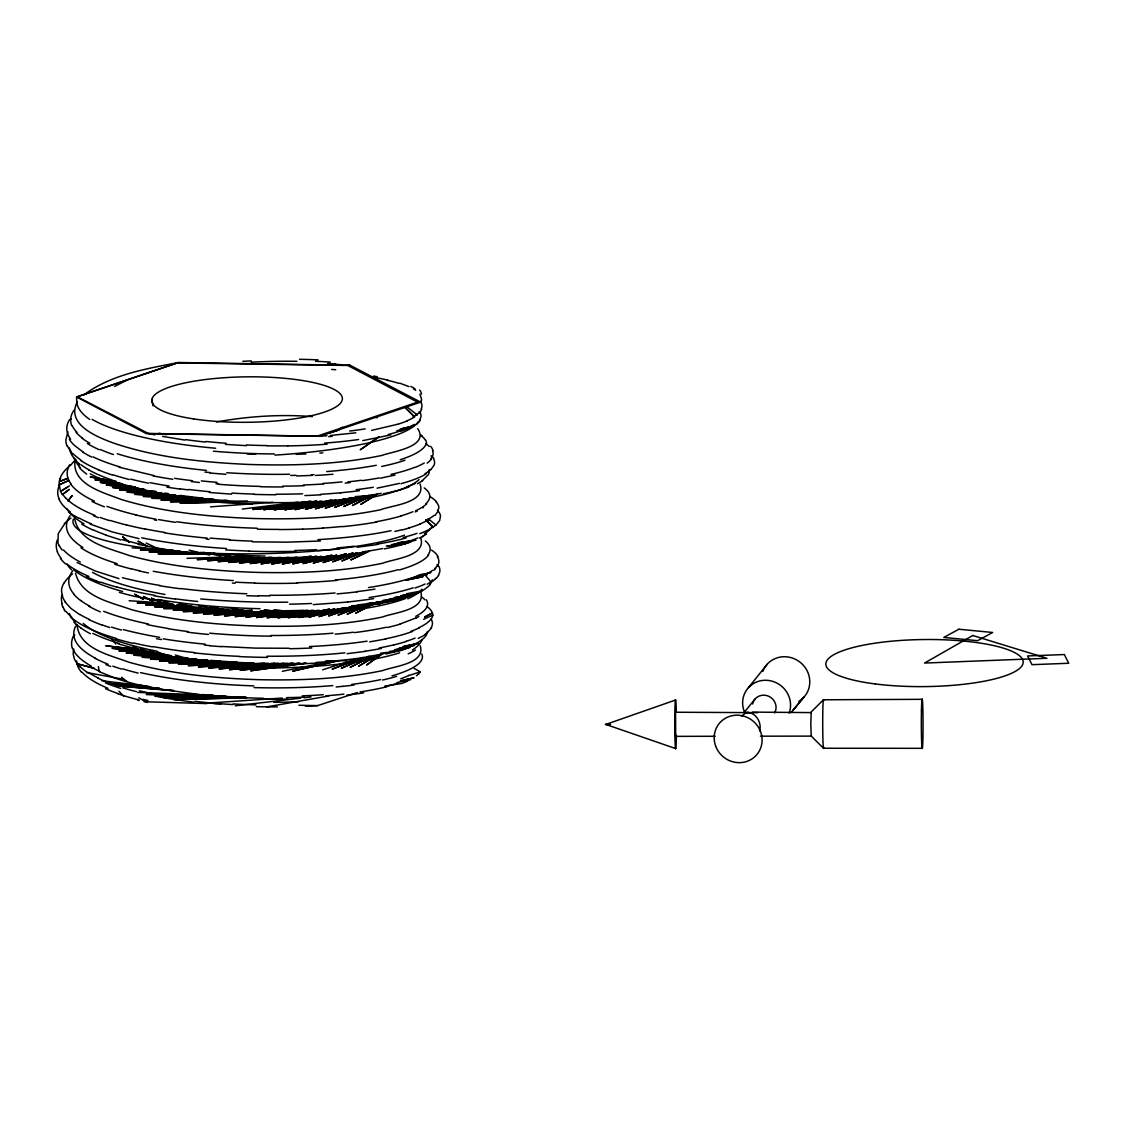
<?xml version="1.0" encoding="UTF-8"?>
<svg xmlns="http://www.w3.org/2000/svg" width="1125" height="1125" viewBox="0 0 1125 1125"><rect width="100%" height="100%" fill="white"/><g stroke="black" fill="none" stroke-linecap="round" stroke-linejoin="round"><path stroke-width="1.5" d="M74.602 518.231C78.722 542.602 109.547 548.283 129.122 555.497C171.127 566.986 214.805 571.064 258.216 572.428C299.897 573.244 341.986 571.795 382.894 563.175C393.975 558.703 426.122 556.383 420.877 538.256M675.816 735.145L675.647 736.369L715.247 736.27M77.034 624.727C79.214 648.914 109.955 655.059 128.7 662.147C171 674.114 215.086 678.263 258.891 679.683C300.319 680.527 342.155 679.12 382.823 670.556C393.708 666.169 425.798 663.806 420.258 645.877M811.406 735.23L811.266 736.116L760.43 736.186M151.945 399.347L153.028 405.886M757.772 712.659L675.562 712.238L675.675 736.312M759.502 730.8C763.059 720.422 750.628 706.148 741.825 716.119M421.369 400.388L420.652 402.131L319.767 436.219L148.331 433.434L77.611 396.956M75.136 459.928C71.086 484.355 103.711 492.666 121.177 499.444C163.589 512.325 208.069 516.684 252.183 518.456C295.031 519.637 338.302 518.344 380.419 509.794C391.753 505.28 426.431 502.988 420.131 484.073M60.314 479.081L60.652 478.266M438.356 564.637L437.822 565.763M438.314 510.933L435.023 515.433M67.936 431.761L65.897 439.734A181.505 52.003 -0.7 0 0 67.05 446.091M431.55 627.834L427.317 632.658M438.441 575.353L439.777 571.95A177.834 34.467 -0.3 0 0 439.847 570.811A195.103 37.927 -1.1 0 0 438.82 566.283M414.155 668.447L420.314 671.808L418.416 674.311M77.189 402.145C65.475 425.011 98.606 437.723 115.073 443.602C157.781 457.791 203.02 462.305 247.753 464.414C292.598 465.848 337.95 464.695 381.994 455.4C392.203 451.575 429.919 446.808 417.698 428.653M74.278 635.695L74.784 634.908M342.478 427.177L338.667 430.102M767.278 664.144L748.491 687.6M72.183 495.591L67.894 500.963L72.155 495.647M755.058 699.019L744.3 712.252M430.58 459.38L432.928 455.063A192.389 36.872 -0.9 0 0 432.548 450.717M790.988 712.702L803.855 697.247L793.28 709.819L796.247 706.317M430.214 584.578C420.075 594.9 404.466 598.205 390.628 598.922M64.758 523.702L58.261 533.573L57.938 542.7A176.794 50.077 -0.7 0 0 58.852 545.161M431.044 469.462L434.109 465.103A195.342 37.448 -0.7 0 0 434.348 460.702L433.42 458.522M435.727 568.575L433.941 570.248M436.12 578.18L434.869 579.291M83.166 395.409C110.517 374.709 145.688 368.845 178.622 362.503L350.072 365.273L420.652 402.131M69.131 489.487L62.311 494.606L69.272 489.431M381.952 654.019L366.539 665.03L381.741 654.202M378.844 436.866L360.225 449.789L378.703 437.091M422.241 480.6L428.203 474.834A184.331 35.156 -0.4 0 0 429.3 470.587A183.08 35.269 -1.4 0 0 429.3 469.519M422.733 507.923L423.478 507.403M432.675 580.95L427.162 584.212M69.497 485.831L60.581 491.372L61.805 493.805M67.767 486.956L60.581 491.372L59.189 484.833A191.995 54.548 -0.3 0 1 59.878 479.081M377.058 494.339L360.816 504.352L376.959 494.409M376.58 655.538L358.509 666.239L376.537 655.622M114.581 386.423L128.194 379.547M428.906 519.806L420.075 523.983M424.688 617.048L432.422 612.928L431.311 610.777A189.675 36.745 -1.3 0 0 427.022 606.572M372.15 604.505L355.725 613.167L373.711 603.703M424.828 616.894L432.422 612.928L432.844 615.08A182.602 35.142 -0.5 0 1 418.711 627.764M372.009 495.323L352.448 505.505L372.122 495.309M371.405 656.606L350.072 667.336L371.616 656.592M415.969 617.962L400.008 624.023M417.375 510.961L415.28 511.931M369.478 550.955L350.775 559.941L369.619 550.898M423.633 619.327L432.844 615.08M407.334 429.258L410.287 427.852L396.802 430.692M68.541 480.586L59.189 484.833L68.78 480.544M367.425 605.011L347.034 614.222L367.664 604.941M368.916 495.253L343.688 506.531L366.075 496.589M407.77 681.089L402.145 683.381L384.792 686.152M744.834 712.688L748.364 712.111M366.694 657.267L341.269 668.306L369.394 656.227M363.811 551.827L341.859 560.939L364.191 551.7M337.641 430.566L327.445 433.561M394.65 649.758L410.245 647.255L399.727 650.883L380.644 653.203M67.697 478.322L59.569 481.542L67.556 478.434M362.405 605.573L337.978 615.15L362.081 605.756M362.334 496.631L334.561 507.431L362.025 496.842M363.277 657.352L332.1 669.15L363.023 657.591M356.906 552.98L332.592 561.797L356.738 553.092M408.839 487.012L400.472 489.741M675.562 748.533L605.784 724.43L675.464 700.059M354.53 607.036L328.584 615.952L354.459 607.12M355.978 497.658L325.111 508.191L355.964 497.77M77.752 396.577L178.622 362.503M305.395 706.261L317.616 705.614L357.37 692.522M408.712 675.619L420.314 671.808M322.622 669.853L356.864 658.631M397.505 424.308L371.588 430.383M350.395 607.064L318.895 616.627L350.508 607.12M351.886 497.827L315.38 508.823L352.083 497.897M346.05 553.837L313.13 563.119L346.331 553.837M342.633 608.105L308.953 617.147L343.758 607.894M344.123 498.966L305.395 509.302L345.234 498.825M390.797 434.911L362.742 440.634M417.459 575.972L430.959 572.442L417.389 575.873M399.473 483.412L377.072 488.166M402.075 529.734L394.889 531.464M336.389 555.216L303.019 563.569L336.853 555.202M395.03 475.059L380.278 478.209M334.505 609.019L298.758 617.527L334.167 609.188M401.822 428.752L413.677 425.939L400.191 429.033M335.981 499.978L295.186 509.639L335.658 500.203M400.711 680.92L414.056 677.756L400.402 680.892M413.775 577.744L427.275 574.594L411.905 578.067M336.727 660.966L292.697 671.147L338.133 660.839M331.425 555.272L292.711 563.864L332.142 555.23M329.484 609.075L288.394 617.752L329.33 609.23M330.933 500.133L284.808 509.836L332.522 499.978M404.691 646.256L418.303 643.387L403.017 646.523M397.027 682.552L410.695 679.683M407.784 579.853L422.916 576.703L405.802 580.134M385.833 638.958L369.647 641.869M282.333 671.288L328.191 662.077M321.103 556.369L282.234 564.005L321.131 556.467M317.32 610.453L277.875 617.836L319.092 610.242M406.519 593.775L421.945 590.878M320.442 501.272L274.289 509.864L322.284 501.103M216.309 421.987C247.964 416.306 280.364 414.098 312.469 416.616M256.359 706.669L266.906 706.866L328.613 696.009M316.603 556.186L271.617 564.005L315.83 556.453M402.581 595.477L417.881 592.903L400.753 595.73M316.519 501.061L263.672 509.752L316.898 501.187M311.752 610.425L267.244 617.766L313.748 610.228M394.777 649.814L410.245 647.255M302.273 557.536L260.93 563.85L311.288 556.298M305.719 557.002L310.894 556.214M398.756 542.798L415.983 540.155L397.181 542.939M395.944 597.417L413.17 594.858L394.186 597.53M371.123 545.33L364.205 546.3A203.906 42.497 1.4 0 1 357.117 547.228M303.216 502.242L252.998 509.484L311.259 501.286M306.675 501.736L310.134 501.244M305.916 610.383L256.556 617.541L308.152 610.214M365.428 651.375L347.105 653.681M389.644 651.375L405.281 649.111M305.648 663.075L250.678 670.781L306.239 663.216M296.339 557.381L250.172 563.527L296.916 557.423M393.806 544.373L410.906 542.095L391.795 544.556M355.795 432.816L330.413 435.473M290.644 611.508L245.827 617.147L292.05 611.466M242.311 509.048L297.914 502.27M299.067 663.131L240.047 670.317L300.389 663.202M388.955 599.048L407.855 596.756M235.181 705.811L300.684 698.147M304.13 697.739L311.034 696.938M287.775 557.494L239.428 563.062L289.28 557.452M387.928 545.948L405.197 543.966L386.227 546.061M349.917 482.611L345.178 483.117M283.767 611.353L235.111 616.613L283.57 611.508M382.809 600.638L401.92 598.57L382.838 600.553M292.331 663.131L229.458 669.684L293.808 663.216M342.998 686.306L336.136 686.995M347.695 602.058L313.27 604.617M279.084 557.494L228.727 562.43L280.716 557.466M341.016 608.962L326.011 610.186M340.678 492.863L320.287 494.381M273.291 611.452L224.438 615.909L274.964 611.452M395.423 600.314L376.242 602.058L395.423 600.314A188.662 37.491 0.9 0 0 408.023 596.784M283.711 663.23L218.953 668.897L287.086 663.188M339.455 549.014L318.108 550.519M605.784 724.43L609.23 724.134M319.852 453.08L322.833 452.827M270.281 557.381L218.081 561.642L272.039 557.381M262.73 611.381L213.863 615.052L264.516 611.395M369.183 603.394L388.378 601.945L367.369 603.436M210.53 506.827L272.967 502.355M274.95 663.202L208.547 667.955L278.48 663.202M326.911 435.741L319.767 436.219M203.78 703.35L282.192 698.062M256.177 557.494L207.562 560.7L259.805 557.395M252.113 611.142L203.428 614.053L252.267 611.269M359.93 604.73L380.784 603.478L358.073 604.744M355.345 496.561L376.045 495.323M320.414 540.998L287.03 542.166L252.394 541.842M264.361 663.159L198.281 666.872L268.031 663.202M317.517 663.075L302.091 663.792M311.47 474.75L314.016 474.623M247.275 557.058L197.184 559.589L247.528 557.184M305.902 453.952L296.241 454.345M251.859 610.284L193.148 612.886L252.183 610.425M352.012 605.841L372.727 604.913L351.872 605.756M248.555 663.159L188.227 665.62L254.039 663.159M187.003 558.337L246.642 556.383M247.303 501.23L180.042 503.212L247.725 501.441M228.361 610.242L183.08 611.578L230.386 610.312M237.417 662.695L178.383 664.242L237.727 662.892M246.164 697.598L173.77 699.525L246.628 697.908M296.016 475.327L290.756 475.453M295.72 551.391L272.644 551.587A188.198 44.705 2.1 0 1 249.202 551.166M289.266 648.267L255.375 648.112L221.189 646.467M227.475 500.864L170.339 501.722L227.869 501.061M229.247 609.286L173.264 610.116L228.642 609.441M219.333 662.133L168.806 662.709L219.614 662.302M325.589 660.909L346.5 660.684M245.503 696.98L164.264 697.964L246.038 697.331M223.13 662.273L237.136 662.161M922.247 699.328L823.416 699.778L811.181 711.984L810.816 724.359L811.237 736.102L823.5 748.252L922.345 748.322M752.372 712.111L811.35 712.603M605.32 724.43L610.566 724.416M223.847 500.991L212.948 500.119L160.945 500.077L227.236 500.273M212.752 608.498L163.73 608.513L213.989 608.639M277.383 706.908L266.906 706.866M220.486 661.233L159.539 661.036L219.108 661.43M225.858 696.431L155.053 696.248L226.336 696.755M210.713 554.147L158.006 553.711L210.178 554.288M213.989 499.191L151.861 498.291L212.738 499.373M201.656 607.444L154.505 606.755L201.192 607.57M207.83 660.248L150.595 659.222L208.195 660.459M212.822 695.559L146.194 694.406L225.816 696.136M144.084 701.747L206.944 703.575M213.834 703.702L220.992 703.828M298.898 705.262L317.616 705.614M189.169 552.811L148.978 551.883L199.167 553.177M194.414 552.938L199.659 553.05M258.455 596.053L246.755 595.716M192.066 497.812L143.156 496.378L191.517 497.953M195.567 497.911L202.542 498.108M192.473 606.263L145.645 604.884L191.095 606.333M196.692 498.122L201.881 498.291M196.425 659.067L142.031 657.281L195.736 659.236M249.202 551.123L225.787 549.956M137.686 692.423L212.878 695.18M255.684 454.275L247.05 453.909M180.155 551.447L140.33 549.914L180.478 551.559M183.22 496.477L134.845 494.325L192.234 497.067M188.395 496.702L191.855 496.856M173.911 604.505L137.166 602.873L173.517 604.589M177.412 604.659L180.914 604.814M246.417 445.655L225.422 444.403M176.977 604.744L182.166 604.997M178.945 657.394L133.847 655.214L180.942 657.647M184.148 657.633L187.622 657.802M184.43 657.83L187.917 658.013M132.075 547.833L173.461 550.153M232.397 583.073L235.167 583.228M175.556 495.07L126.956 492.159L174.08 495.141M327.6 363.459L335.686 364.008M231.595 494.156L209.306 492.469M129.122 600.736L167.344 603.127M171.408 655.917L126.113 653.02L171.591 656.086M274.922 610.242L294.202 611.634L273.473 610.059M161.227 493.045L119.531 489.881L161.395 493.2M164.714 493.312L168.188 493.58M164.897 493.481L168.384 493.762M158.934 653.934L118.828 650.714L157.289 653.948M166.528 689.878L114.778 685.744L173.588 690.708M169.987 690.145L173.433 690.427M215.972 483.778L218.714 484.003M160.777 654.244L164.278 654.525M212.948 500.119L202.191 499.092M209.925 645.581L204.356 645.075M206.255 539.044L209.081 539.311M264.361 610.13L283.205 611.817L264.248 610.059M210.15 472.556L204.877 472.05M155.911 491.498L112.584 487.491L156.023 491.667M152.016 652.205L112.05 648.309L152.058 652.345M159.68 688.289L108.112 683.297L159.722 688.542M346.823 364.95L350.072 365.273M201.98 694.941L161.93 689.372M194.217 652.95L216.394 655.017A185.456 45.042 2.1 0 0 239.048 656.339M144.042 489.178L106.158 484.988L144.07 489.305M136.828 649.378L105.764 645.792L141.975 650.109M101.925 680.752L148.908 686.377M135.084 486.9L100.266 482.4L134.986 487.012M179.747 489.08L166.908 487.167M235.336 555.047L254.475 557.733L235.434 554.962M184.894 440.072L162.562 436.387M122.386 483.82L94.936 479.728L122.259 483.905M230.794 608.555L249.553 611.367L230.512 608.428M161.592 639.577L156.558 638.719M116.002 481.373L90.169 476.958L115.777 481.43M161.339 493.411L142.777 489.698M86.822 672.567L122.991 679.191M214.748 553.584L231.862 556.748L213.258 553.219M154.35 519.862L156.713 520.312M153.83 475.552L119.095 467.198M209.925 606.895L227.025 610.242L210.15 606.867M154.772 434.841L148.331 433.434M203.47 552.305L220.641 556.003M139.036 538.664L112.261 531.928L90.112 524.067M138.08 544.317L156.952 548.142L146.137 543.023M198.759 605.545L215.859 609.427M139.725 570.825L130.978 568.73M189.155 550.125L209.517 555.089M137.953 700.242L138.952 700.509M93.994 668.18L77.161 663.778L74.475 659.222L73.308 654.595A172.266 49.177 -0.9 0 1 73.842 649.181M93.923 668.264L77.161 663.778L79.748 666.759M118.955 578.63L95.428 571.064L77.091 562.542M374.442 417.023L377.044 417.769M120.867 539.944L105.609 535.064M179.03 602.986L193.922 607.331M116.452 638.508C100.308 633.544 83.658 627.989 70.467 617.034M175.303 655.017L188.733 659.011L168.455 656.128L157.247 651.755M399.811 383.175L408.994 386.62M109.744 627.511L107.831 626.878A174.825 48.333 0.9 0 1 102.291 624.98M112.106 676.842L99.309 671.723L98.381 666.534M96.497 580.978L86.316 576.844M159.961 599.723L172.814 604.575M98.48 517.711L93.333 515.686M110.728 666.534L105.905 664.622M149.484 650.292L158.752 654.469M143.705 596.672L152.831 601.228L143.423 596.461M140.161 647.803L149.358 652.655M138.136 541.28L147.319 546.3L138.248 541.266M138.769 697.852L147.22 702.464M135.886 594.9L143.367 599.33L134.536 594.042M413.48 388.898L415.716 390.305M79.566 614.531L71.058 608.484L65.194 602.198M133.031 646.116L140.344 650.714M83.109 452.039L74.405 445.373A176.386 50.428 -0.1 0 1 69.3 439.242M74.517 516.066L69.033 512.227M81.464 460.631L72.914 453.881M425.925 443.869L429.314 446.456M80.803 628.017L76.219 624.305M121.556 677.264L126.998 681.525M406.702 406.645L417.361 415.069M428.175 518.709L435.966 525.066L439.664 520.538L440.494 515.967A198.97 38.602 -1 0 0 438.427 511.439L437.47 510.328M78.764 464.161L79.65 464.906M404.648 407.081L414.605 417.009L404.958 407.278M425.841 519.778L433.055 527.288L426.094 520.003M118.955 691.242L123.666 696.206M437.091 564.637L438.384 566.311M424.505 574.242L431.016 582.047M111.867 638.817L115.847 644.105M65.32 611.536L64.237 609.947M419.92 394.172L421.58 399.136A168.82 31.781 2.1 0 1 421.453 399.895A141.764 26.705 2.4 0 1 421.523 400.388M420.877 592.2C425.77 610.369 393.722 612.506 382.542 616.992C342.45 625.388 301.261 626.878 260.423 626.147C216.942 624.895 173.194 620.873 131.077 609.525C111.192 602.353 81.352 596.953 75.516 573.159M58.781 545.161L59.161 545.991M62.592 606.727L61.65 603.478M676.392 735.413A24.412 0.844 89.9 0 1 675.127 743.541A24.412 0.844 89.9 0 1 675.014 705.895A24.412 0.844 89.9 0 1 676.322 712.027M823.809 747.717A24.412 0.844 89.9 0 1 822.712 723.797A24.412 0.844 89.9 0 1 823.739 700.411M752.611 703.983A12.08 11.503 39.2 0 1 768.248 696.066A12.08 11.503 39.2 0 1 774.689 712.898M744.905 713.039A24.412 23.259 39.2 0 1 765.492 680.259A24.412 23.259 39.2 0 1 789.131 713.095M762.792 671.484A24.666 23.498 39.2 0 1 800.55 662.597A24.666 23.498 39.2 0 1 798.863 701.339M147.952 700.495A155.63 39.811 2.3 0 1 142.917 699.342M138.966 699.947A173.025 46.941 1.6 0 1 117.703 693.675M118.125 693.577A171.183 47.194 1.3 0 1 105.539 688.725M107.944 688.303A173.194 47.995 1.3 0 1 82.027 672.131M81.408 672.145A173.602 49.584 0.2 0 1 76.669 660.938M427.345 631.603A178.692 34.059 -0.5 0 1 407.798 647.044M398.686 650.728A173.264 34.566 1 0 1 385.861 653.977M383.934 653.625A180.113 35.775 1 0 1 367.13 656.733M367.917 656.888A179.255 36.886 1.5 0 1 335.278 660.867M335.644 660.98A177.792 37.969 1.8 0 1 316.28 662.386M302.062 663.764A165.277 38.067 2.2 0 1 294.159 664.003M293.85 663.708A180.591 41.33 2.2 0 1 253.519 663.553M253.448 663.061A179.184 42.188 2.3 0 1 231.919 662.091M231.989 661.894A180.675 43.27 2.3 0 1 210.755 660.319M210.248 660.881A185.034 45.661 2.2 0 1 189.253 658.645M170.086 655.298A179.508 46.983 1.9 0 1 117.844 643.669M119.011 643.359A182.109 49.134 1.6 0 1 92.855 633.389M90.394 633.712A180.731 50.681 0.7 0 1 80.972 628.003M76.064 624.319A195.848 55.223 0.5 0 1 73.814 622.041M75.192 621.928A181.659 51.652 -0.1 0 1 69.272 613.491M432.337 579.727A181.378 34.777 -0.6 0 1 429.778 584.564M395.156 600.258A183.122 37.477 1.3 0 1 363.909 606.15M362.63 605.784A186.919 38.812 1.5 0 1 344.419 607.964M345.473 608.344A174.839 37.87 1.9 0 1 340.664 608.822M326.405 610.383A178.777 40.163 2.1 0 1 305.325 611.522M303.666 610.298A186.005 40.95 2 0 1 282.333 610.777M282.516 610.973A184.275 41.991 2.1 0 1 260.578 610.833M260.016 608.695A184.359 43.031 2.2 0 1 157.514 599.456M154.912 600.384A188.255 48.572 2 0 1 136.547 596.587M136.111 596.7A183.825 48.741 1.7 0 1 119.306 592.355M122.583 591.469A185.484 49.809 1.6 0 1 73.673 569.756M71.634 569.869A185.062 52.397 0.1 0 1 67.078 564.427M432.337 525.909A184.697 35.944 -1.5 0 1 424.28 533.883M426.558 533.953A184.12 35.564 0.1 0 1 419.316 538.073M417.741 537.933A184.43 35.592 0.1 0 1 407.686 541.73M410.456 542.053A190.589 37.575 0.7 0 1 398.419 545.667A181.266 36.703 1.2 0 1 384.159 548.916M382.542 548.578A184.809 37.462 1.2 0 1 364.162 551.644M365.78 552.08A189.112 39.389 1.6 0 1 349.889 554.119M351.337 554.625A184.88 40.177 1.9 0 1 331.58 556.495A185.119 41.147 2.1 0 1 310.5 557.775M309.333 556.987A183.6 41.653 2.1 0 1 265.598 557.592M265.036 556.031A185.428 43.003 2.2 0 1 200.559 552.361M198.745 553.852A183.023 46.884 2 0 1 157.289 548.002M139.275 543.923A190.223 50.259 1.8 0 1 122.105 539.62M105.961 534.994A181.884 50.245 1.1 0 1 92.812 529.706M92.391 529.763A185.878 51.891 0.8 0 1 81.675 524.081M83.967 523.772A183.122 51.623 0.4 0 1 66.867 508.683M422.691 480.628A187.678 36.197 0.3 0 1 417.445 483.68M415.266 483.483A175.598 34.031 0.4 0 1 406.898 486.788M400.57 489.755A169.045 34.102 1.3 0 1 395.887 491.048M395.48 490.978A182.588 36.548 1.1 0 1 383.344 493.791M381.178 493.327A180.394 36.591 1.3 0 1 348.145 498.305M350.297 499.008A186.272 39.487 1.8 0 1 331.242 500.836M332.311 501.328A179.255 39.867 2.2 0 1 311.794 502.622M310.711 501.919A180.534 40.373 2.2 0 1 289.589 502.58A180.436 41.316 2.3 0 1 267.877 502.594M267.792 502.397A178.847 42.469 2.3 0 1 224.1 500.569M203.203 498.164A181.589 45.084 2.3 0 1 180.127 495.38M178.988 496.027A184.88 47.419 2.1 0 1 161.691 493.27M143.339 489.502A177.328 48.052 1.6 0 1 111.319 480.586M112.753 480.262A179.241 49.387 1.3 0 1 88.608 469.814M88.791 469.772A182.545 51.061 1 0 1 81.07 464.78M79.664 464.077A179.775 51.019 0.4 0 1 73.645 458.058M73.927 458.044A178.467 50.892 0.2 0 1 70.355 451.87A178.594 51.173 -0.2 0 1 69.483 447.961M419.203 411.469A165.797 31.331 -1 0 1 419.569 411.961M419.822 411.961A175.838 33.145 -0.9 0 1 419.527 420.005M420.272 420.019A174.333 32.991 0.1 0 1 416.306 424.505M414.183 424.392A169.003 31.95 0 0 1 408.15 427.697M406.223 429.145A169.116 32.498 0.6 0 1 400.444 431.381M399.375 431.241A171.956 33.117 0.7 0 1 388.195 434.517M358.594 439.523A174.558 35.184 1.5 0 1 324.548 443.109M327.094 444.192A170.747 37.491 2.3 0 1 287.859 445.894M287.831 445.838A175.345 39.698 2.4 0 1 267.258 445.823M267.159 445.584A168.23 39.263 2.5 0 1 246.459 444.966M226.069 443.264A172.448 41.653 2.5 0 1 205.973 441.492M205.355 442.041A170.564 42.848 2.4 0 1 185.653 439.622M166.57 434.686A158.33 39.994 2.5 0 1 159.033 433.28M298.491 701.803A172.125 33.202 1.6 0 1 273.712 702.267M255.966 704.869A175.472 39.853 2.3 0 1 233.156 703.927M232.917 704.573A172.997 41.625 2.3 0 1 194.85 701.311M193.739 702.098A179.817 45.352 2.2 0 1 173.995 699.413A169.566 44.536 1.9 0 1 155.292 696.15M158.541 694.87A175.5 44.902 2.2 0 1 139.43 690.806M136.491 691.65A177.497 47.419 1.7 0 1 122.85 687.881M120.713 688.387A176.948 48.909 1.2 0 1 105.37 682.875M107.831 682.425A170.269 47.067 1.1 0 1 97.495 677.939M98.002 677.855A176.766 49.106 1.1 0 1 88.2 672.427M87.483 672.497A181.856 51.131 0.7 0 1 80.227 666.717M431.156 619.2A183.192 35.409 -1.2 0 1 432.225 625.12A187.158 35.972 -0.8 0 1 431.114 627.82M427.43 632.658A162.984 32.02 0.7 0 1 425.278 634.247M425.686 634.261A187.481 36.548 0.3 0 1 418.177 638.381M415.083 638.086A182.77 35.522 0.2 0 1 405.97 641.377M406.378 641.419A183.178 36.042 0.6 0 1 393.877 644.892M393.778 644.864A185.428 36.9 0.8 0 1 379.209 647.972M381.445 648.45A191.812 39.108 1.2 0 1 364.936 651.234M344.897 652.837A183.656 39.741 1.8 0 1 283.402 656.184A193.05 43.003 2 0 1 266.948 656.212M267.511 657.408A185.667 44.128 2.2 0 1 239.006 656.564M194.653 652.584A185.33 47.194 2 0 1 153.239 646.622M152.508 646.903A186.075 49.05 1.7 0 1 133.65 642.98M132.722 643.275A191.067 51.328 1.5 0 1 115.523 638.733M71.606 616.936A192.909 53.944 0.6 0 1 66.094 611.494M64.631 609.933A198.239 55.842 0.3 0 1 62.859 606.712M62.142 603.464A188.536 53.381 -0.1 0 1 61.777 595.308M438.581 575.367A176.92 34.594 0.3 0 1 436.359 578.194M435.038 579.305A208.547 40.317 -0.3 0 1 432.872 580.964M425.081 584.03A191.32 37.378 0.2 0 1 414.928 588.066M413.184 587.812A192.825 38.109 0.5 0 1 369.141 597.544M373.598 598.655A193.064 40.739 1.5 0 1 347.512 601.987M311.527 603.464A190.744 41.991 1.9 0 1 289.547 604.167M287.803 602.17A193.092 42.905 1.9 0 1 200.7 598.936M197.677 601.481A190.744 48.164 2 0 1 175.444 598.852M175.092 599.062A194.105 49.95 1.9 0 1 153.9 595.758M154.8 595.35A191.616 50.414 1.6 0 1 117.098 587.081M116.902 587.123A191.025 51.539 1.3 0 1 100.828 582.173M100.041 582.328A204.384 55.041 1.4 0 1 96.356 581.006M88.889 576.408A193.894 53.213 1 0 1 66.769 563.906M65.658 563.977A192.487 54.028 0.2 0 1 60.37 558.38M61.256 558.323A192.094 53.944 0.3 0 1 57.305 551.798M57.502 551.784A192.066 54.239 -0.1 0 1 57.248 540.112M435.797 525.052A190.716 37.392 0.3 0 1 419.85 533.63M417.038 533.32A191.405 37.547 0.4 0 1 403.158 537.525M406.139 537.961A194.639 39.473 1.1 0 1 377.114 544.12M378.028 544.345A177.933 38.152 1.7 0 1 371.348 545.4M354.15 546.216A188.958 39.698 1.5 0 1 336.923 547.917M316.702 549.661A200.841 43.523 1.8 0 1 294.722 550.491M226.477 548.522A190.139 47.123 2.1 0 1 141.637 537.792M91.336 523.856A190.013 52.397 1 0 1 79.369 518.175M78.792 518.259A204.131 56.306 1 0 1 74.967 516.023M70.467 512.086A191.616 53.592 0.6 0 1 63.436 505.828A189.956 53.564 0.2 0 1 59.133 499.359M59.344 499.345A191.7 54.239 0 0 1 57.727 492.764A188.859 53.606 -0.4 0 1 59.048 486.127M59.105 486.127A193.753 55.069 -0.7 0 1 59.47 485.297M431.03 455.836A186.708 35.944 -1.1 0 1 431.55 456.37M432.239 456.328A195.216 37.772 -1.4 0 1 433.73 458.508M430.847 469.462A186.595 36.028 0.1 0 1 424.941 473.709M426.277 473.808A187.2 36.703 0.6 0 1 418.106 477.942A187.748 37.448 1 0 1 401.02 483.652M373.317 487.266A189.211 38.053 1.2 0 1 356.147 489.698M359.466 490.697A193.261 40.472 1.6 0 1 340.467 492.778M321.019 494.789A176.583 40.458 2.2 0 1 304.875 495.562M302.583 493.805A184.359 40.795 2.1 0 1 275.836 494.212M276.216 494.747A187.889 43.059 2.2 0 1 254.095 494.381M254.053 494.086A182.363 42.82 2.3 0 1 232.031 493.102M209.981 491.738A185.78 45.928 2.2 0 1 188.634 489.459M188.044 489.853A196.678 49.036 2.2 0 1 180.183 488.827M169.158 486.056A184.795 47.166 2.1 0 1 150.033 482.653M148.542 483.188A187.242 49.317 1.9 0 1 130.711 479.138M129.319 479.531A182.784 49.795 1.4 0 1 113.245 474.877M112.458 475.045A185.738 51.398 1.1 0 1 98.48 469.884M98.775 469.842A182.053 51.258 0.7 0 1 81.014 460.688M72.773 453.895A174.867 49.992 -0.2 0 1 70.678 451.575M71.128 451.547A185.948 52.917 0.2 0 1 67.5 446.077M420.862 402.005A178.537 33.905 -1.5 0 1 421.087 409.078M421.706 409.078A171.253 32.259 -0.2 0 1 419.203 413.086M418.542 413.058A174.178 32.766 -0.2 0 1 413.156 416.925M414.45 417.009A179.691 34.116 0.3 0 1 407.053 420.764M407.334 420.792A168.581 32.878 1 0 1 397.617 424.322M365.189 428.878A172.758 33.877 1.2 0 1 349.692 431.03M332.227 436.345A132.82 31.683 3 0 1 328.655 436.627M418.12 674.311A173.264 30.966 -3.3 0 1 416.447 675.802M409.064 675.309A171.295 32.316 -0.8 0 1 400.711 678.797M408.98 679.598A183.066 33.005 -1.4 0 1 405.9 680.977M398.433 682.945A174.952 33.497 0.3 0 1 385.552 686.587M386.817 686.756A172.927 34.102 1 0 1 360.098 691.931M363.755 692.845A178.692 37.153 1.7 0 1 346.823 695.152M343.898 694.153A170.325 35.803 1.7 0 1 325.8 695.827M323.353 694.702A174.994 36.169 1.7 0 1 302.231 695.883M304.2 697.134A176.794 38.391 2 0 1 286.523 697.627M288.014 699.103A176.316 40.837 2.3 0 1 263.784 699.103M263.461 698.259A170.648 40.219 2.3 0 1 244.73 697.711M244.744 697.486A176.189 42.033 2.3 0 1 223.481 696.277A180.506 43.931 2.3 0 1 202.458 694.519M161.747 689.456A172.364 45.773 1.8 0 1 141.272 685.28M140.92 685.406A178.003 48.361 1.5 0 1 111.586 676.941M100.195 671.569A175.823 48.966 0.9 0 1 89.508 666.141M90.984 665.93A177.047 49.697 0.7 0 1 72.591 648.211M72.267 648.225A179.269 51.117 -0.3 0 1 71.719 641.953A176.794 50.456 -0.6 0 1 73.603 635.667M419.386 627.806A188.789 36.577 0.1 0 1 411.103 631.237M412.678 631.392A184.345 36.562 0.7 0 1 399.516 635.541A184.191 37.195 1.1 0 1 385.369 638.873M367.088 641.166A184.345 38.756 1.6 0 1 309.53 646.552M311.794 647.986A189.084 42.764 2.1 0 1 289.702 648.717M221.077 646.65A170.733 43.312 2 0 1 209.77 645.764M205.256 644.161A187.791 46.252 2.1 0 1 178.537 641.138A191.348 48.009 2.1 0 1 163.238 638.831M159.652 637.341A187.13 47.981 2 0 1 123.328 629.606M121.528 630.056A195.103 51.581 1.7 0 1 111.487 627.117M101.939 625.05A190.434 52.369 1 0 1 88.847 619.622M89.578 619.509A187.819 52.017 0.8 0 1 79.917 614.489M65.559 602.17A182.377 51.581 -0.2 0 1 62.241 595.744M62.578 595.73A188.677 53.409 0 0 1 61.622 589.205A191.742 54.366 -0.7 0 1 64.181 582.666M64.35 582.68A189.773 53.466 -1.4 0 1 72.492 573.862M431.536 550.069A191.194 38.208 -2 0 1 438.047 556.706M437.33 556.748A190.139 36.83 -0.9 0 1 438.131 564.637M437.259 565.748A202.795 39.052 -0.8 0 1 434.841 568.547M432.773 570.192A189.422 36.788 -0.1 0 1 425.63 574.481M421.987 574.13A191.503 37.237 0 0 1 368.508 587.573M374.948 589.106A189.394 39.839 1.5 0 1 356.597 591.68M357.089 591.848A192.445 41.33 1.7 0 1 337.05 593.888M335.067 592.973A190.041 41.962 1.9 0 1 269.648 595.266M269.972 595.898A198.267 45.366 2.1 0 1 258.37 595.716M246.811 593.761A191.939 45.394 2.1 0 1 180.731 588.53M180.267 588.741A190.673 47.616 2.1 0 1 159.525 585.703M159.989 585.45A190.716 48.811 1.9 0 1 122.47 577.716M80.339 562.106A192.769 53.128 1 0 1 63.464 549.97M62.198 550.041A199.055 55.912 0.3 0 1 59.47 545.977M64.378 523.688A190.856 53.452 -1.6 0 1 70.973 518.048M429.877 496.533A193.275 37.828 -1.5 0 1 436.613 501.947M436.12 501.961A183.881 35.452 -0.6 0 1 438.314 505.294A201.881 39.052 -1 0 1 438.877 506.981A188.17 36.394 -0.9 0 1 437.653 510.933M434.025 515.391A198.928 38.363 -0.4 0 1 427.472 519.722M420.258 524.011A187.425 37.491 0.8 0 1 408.895 527.934M409.191 527.991A184.402 37.519 1.2 0 1 402.609 529.819M391.078 530.691A189.337 38.981 1.3 0 1 317.925 539.634M252.338 541.111A189.38 44.93 2.2 0 1 229.486 540.07M229.725 539.508A192.937 45.788 2.2 0 1 210.164 538.087M207.141 538.102A190.772 46.898 2.1 0 1 185.273 535.781A189.267 47.686 2 0 1 164.334 532.814M164.981 532.477A190.814 48.487 2 0 1 145.308 528.989M144.984 529.073A188.311 49.148 1.8 0 1 126.731 525.009M126.647 525.023A192.769 51.019 1.7 0 1 110.123 520.411M109.378 520.566A195.82 52.594 1.5 0 1 100.041 517.416M94.936 515.391A190.238 52.523 1 0 1 72.802 503.958A190.041 53.241 0.5 0 1 65.545 497.756M65.475 497.756A192.98 54.366 0.3 0 1 62.311 493.777M60.117 478.266A191.658 54.436 -0.8 0 1 70.425 465.272M430.72 446.386A188.916 36.562 -1.6 0 1 432.956 450.703M431.1 459.408A179.423 34.805 0.4 0 1 427.148 463.148M424.238 462.98A184.641 35.438 -0.1 0 1 415.055 467.466M414.577 467.381A185.161 35.888 0.4 0 1 391.008 474.398M379.125 477.956A186.047 38.095 1.4 0 1 362.475 480.6M361.378 480.262A188.916 38.953 1.5 0 1 347.864 481.894M342.07 481.922A185.119 38.77 1.7 0 1 322.762 483.455M323.831 483.975A187.27 40.444 1.9 0 1 303.272 484.988M304.284 485.719A183.08 41.428 2.2 0 1 282.614 486.155M283.219 486.928A185.864 43.608 2.3 0 1 260.677 486.745M260.578 486.408A181.252 44.269 2.3 0 1 218.531 484.27M217.097 482.358A193.781 45.83 2.4 0 1 201.277 480.895M199.392 482.498A176.077 45.45 2.1 0 1 191.348 481.584M192.544 480.712A186.159 46.617 2.2 0 1 174.586 478.322M172.772 479.292A182.109 47.911 1.9 0 1 152.986 475.875M120.066 466.945A181.772 49.964 1.3 0 1 92.939 456.848M91.631 457.045A180.647 50.864 0.7 0 1 82.758 452.081M70.608 439.158A180.38 51.525 -0.1 0 1 69.638 419.527M70.72 419.569A186.947 53.508 -1.1 0 1 71.311 418.795M373.584 376.059A175.022 36.788 -3.1 0 1 377.241 376.72M374.358 377.409A181.041 36.337 -2.6 0 1 387.942 380.137M387.197 380.25A171.506 33.047 -1.9 0 1 398.77 383.316M410.808 386.423A184.753 35.958 -2.2 0 1 414.984 388.758M419.681 390.052A175.191 33.806 -2.1 0 1 421.509 394.102M421.763 654.005A173.278 32.822 -0.9 0 1 391.964 675.872M396.577 676.378A173.77 34.397 1.1 0 1 382.57 680.006M380.672 679.627A175.43 35.142 1.3 0 1 351.816 684.394M354.037 685.041A166.753 35.17 1.8 0 1 343.055 686.334M332.831 685.589A174.066 37.547 2 0 1 254.039 687.586M253.856 685.87A174.614 41.175 2.3 0 1 140.512 672.609M138.15 673.102A174.53 46.223 1.9 0 1 122.681 668.841M121.528 669.094A182.503 48.853 1.9 0 1 112.781 666.141M108.084 664.242A177.736 48.839 1.4 0 1 95.161 658.364M95.555 658.28A176.33 49.753 0.6 0 1 73.898 635.456A176.512 50.569 -0.6 0 1 75.727 626.077M421.425 596.869A179.058 34.425 -1.4 0 1 424.955 599.878M426.333 599.822A178.763 34.186 -1 0 1 415.744 616.303M418.894 616.486A168.455 32.864 0.6 0 1 416.166 617.977M400.43 624.08A179.438 35.888 1.1 0 1 387.563 627.441M386.409 627.23A177.736 36.352 1.4 0 1 354.586 632.602M353.433 632.222A179.564 37.477 1.7 0 1 335.166 634.148M333 633.178A179.677 38.292 1.8 0 1 270.703 635.498M271.153 636.145A180.759 42.103 2.3 0 1 209.728 633.192M208.491 634.472A179.072 45.309 2.2 0 1 187.2 632.123M188.044 631.561A177.314 45.338 2.1 0 1 167.892 628.664M168.244 628.481A180.183 46.631 2 0 1 147.052 624.558M148.472 624.023A181.237 47.953 1.8 0 1 103.655 611.311M100.364 611.859A179.522 50.273 0.8 0 1 88.987 606.361M89.859 606.248A180.084 50.583 0.7 0 1 80.677 600.497M80.578 600.497A181.181 51.272 0.3 0 1 74.011 594.478M74.264 594.464A180.239 51.328 -0.1 0 1 68.766 581.962A179.114 51.117 -0.8 0 1 72.689 570.881M425.334 540.928A182.123 36.844 -2.4 0 1 428.006 554.878M428.695 554.836A181.336 34.734 -0.3 0 1 399.234 569.995M398.081 569.714A182.377 36.112 0.9 0 1 335.447 579.994M336.797 580.402A181.856 38.714 1.8 0 1 296.986 582.708M297.577 583.144A183.459 40.809 2.1 0 1 276.258 583.439A181.069 41.597 2.2 0 1 254.559 583.186M254.531 582.961A186.089 43.228 2.2 0 1 235.491 582.173M233.297 580.556A183.319 43.889 2.3 0 1 153.211 571.247M148.472 572.948A173.053 46.73 1.6 0 1 139.303 570.966M130.739 568.8A180.998 49.205 1.4 0 1 114.623 564.216M117.127 563.625A182.25 49.908 1.3 0 1 80.93 547.777M82.898 547.481A182.039 51.623 0.2 0 1 70.13 515.728M424.181 487.884A181.448 35.058 -1.4 0 1 425.897 503.719M426.684 503.719A182.588 34.917 -0.3 0 1 422.114 507.333M421.27 507.839A187.411 35.859 -0.1 0 1 415.575 510.82M412.917 511.72A183.769 35.48 0.3 0 1 401.119 515.827M401.583 515.855A182.053 35.958 0.8 0 1 376.031 521.775M376.973 521.958A181.983 37.153 1.4 0 1 358.467 524.855A181.505 37.828 1.6 0 1 342.605 526.655M342.169 526.472A182.222 38.531 1.8 0 1 322.917 528.061M323.142 528.145A181.012 39.361 2 0 1 302.808 529.172M302.766 529.116A183.192 40.697 2.1 0 1 279.014 529.566M278.902 529.397A180.605 41.077 2.2 0 1 257.372 529.158M257.189 528.216A181.505 42.877 2.3 0 1 176.695 521.761M175.528 522.323A185.062 46.941 2.2 0 1 158.541 519.553M155.911 519.216A181.448 47.419 1.9 0 1 135.717 514.941M135.9 514.87A182.714 48.853 1.7 0 1 106.917 506.348M104.428 506.827A181.322 50.541 0.9 0 1 92.081 501.497M94.359 501.131A180.591 50.667 0.7 0 1 70.495 483.694M70.847 483.666A181.997 51.863 0 0 1 69.666 464.808M71.058 464.864A181.097 51.342 -1.5 0 1 76.022 459.478M421.27 435.052A180.394 35.128 -1.9 0 1 421.917 435.544M421.003 435.614A180.295 34.495 -1.2 0 1 425.419 440.156M425.658 440.156A179.367 34.2 -1 0 1 426.544 443.784M426.206 443.784A179.705 34.172 -0.8 0 1 400.219 459.745M404.986 460.237A177.384 35.184 1 0 1 381.712 466.439M376.298 465.286A179.719 35.691 1.1 0 1 326.714 471.572M332.986 474.244A179.353 39.853 2.2 0 1 315.436 475.453M312.413 475.341A171.773 39.628 2.3 0 1 296.733 475.945M289.575 474.258A178.312 40.852 2.3 0 1 226.744 472.711M225.9 474.286A174.023 43.622 2.3 0 1 209.756 472.978M206.494 470.405A177.806 45.309 2.2 0 1 117.281 453.769M113.4 454.556A177.047 49.247 1.1 0 1 100.308 449.508M99.197 449.705A178.453 50.597 0.6 0 1 87.356 443.517M89.747 443.208A175.177 49.416 0.7 0 1 82.125 438.272M82.575 438.23A177.905 50.428 0.5 0 1 76.078 432.38M76.936 432.323A176.892 50.245 0.6 0 1 72.141 425.559M71.705 425.573A178.116 51.089 -0.3 0 1 71.873 414A175.584 50.245 -1.2 0 1 74.081 410.161M242.831 361.308A176.175 47.348 -3 0 1 251.255 360.914M251.142 362.208A175.894 42.258 -3.6 0 1 272.967 361.392A176.119 41.217 -3.6 0 1 296.902 361.308M299.475 359.311A175.556 41.034 -3.6 0 1 318.136 359.873M315.506 361.294A177.216 42.455 -3.9 0 1 330.328 362.067M334.941 364.261A169.65 30.417 -1.9 0 1 341.677 364.781M331.664 369.436A172.673 37.814 -3.5 0 1 335.728 369.717M421.973 639.731A173.039 36.9 -3.2 0 1 412.369 650.053M415.392 650.095A173.545 33.131 0.3 0 1 408.178 653.85M399.572 652.781A173.981 33.525 0.6 0 1 260.297 668.166M260.48 668.138A173.798 40.95 2.4 0 1 146.911 655.889M157.134 651.234A174.6 46.856 1.8 0 1 83.264 623.419M421.959 589.148A175.233 33.75 -1.7 0 1 407.742 598.795M405.802 598.387A175.064 33.722 0.5 0 1 304.65 614.658M308.25 616.697A175.655 38.869 2.2 0 1 287.916 617.288A175.542 39.909 2.3 0 1 267.019 617.259M265.936 614.531A175.767 40.978 2.4 0 1 148.725 602.831M164.925 594.436A175.556 47.109 1.8 0 1 92.517 572.358M423.098 535.837A175.753 33.286 -0.6 0 1 422.564 536.85M404.522 535.148A175.472 33.286 -0.3 0 1 201.614 552.867A175.472 33.286 -0.3 0 1 73.378 519.145M418.978 479.658A174.755 33.173 -1.1 0 1 292.303 507.614M294.286 508.852A173.517 39.319 2.3 0 1 252.9 508.683M252.45 504.169A174.206 41.273 2.4 0 1 90.225 473.836M86.667 474.061A173.77 49.43 0.5 0 1 79.327 467.522M80.114 467.466A174.417 49.95 0.1 0 1 74.77 458.466M418.373 421.439A172.238 33.258 -1.9 0 1 275.006 455.105M274.303 453.938A171.844 39.783 2.4 0 1 213.455 451.195M215.663 448.242A171.422 42.441 2.4 0 1 92.053 419.344M89.705 419.442A170.775 48.698 0.5 0 1 76.767 402.637M77.133 402.637A174.277 50.316 0.4 0 1 76.697 396.942M972.788 635.498L924.497 663.061L1046.939 658.28L972.788 635.498M958.866 629.227L943.805 637.439L977.611 640.688L992.672 632.475L958.866 629.227M177.258 362.911L76.627 397.012L146.475 433.659L316.955 436.219L417.586 402.117L347.738 365.47L177.258 362.911M352.927 552.98L323.002 562.528L352.927 553.05M414.577 645.356L399.361 648.197L414.577 645.356M1064.334 654.539L1027.589 655.959L1032.005 664.678L1068.75 663.258L1064.334 654.539M162.661 602.986L151.537 598.219L162.661 602.986M129.262 542.194L122.695 536.906L129.262 542.194M921.445 710.55A24.666 0.858 89.9 0 0 922.205 748.477A24.666 0.858 89.9 0 0 922.936 712.448A24.666 0.858 89.9 0 0 921.445 710.55M875.348 683.958A98.691 23.541 -0.6 0 0 1023.188 662.034A98.691 23.541 -0.6 0 0 874.969 643.191A98.691 23.541 -0.6 0 0 875.348 683.958M715.57 745.847A24.412 23.259 39.2 0 0 756.408 755.114A24.412 23.259 39.2 0 0 742.43 715.809A24.412 23.259 39.2 0 0 715.57 745.847M193.641 418.908A95.288 22.725 -0.6 0 0 342.141 400.261A95.288 22.725 -0.6 0 0 205.537 379.519A95.288 22.725 -0.6 0 0 193.641 418.908"/></g></svg>
